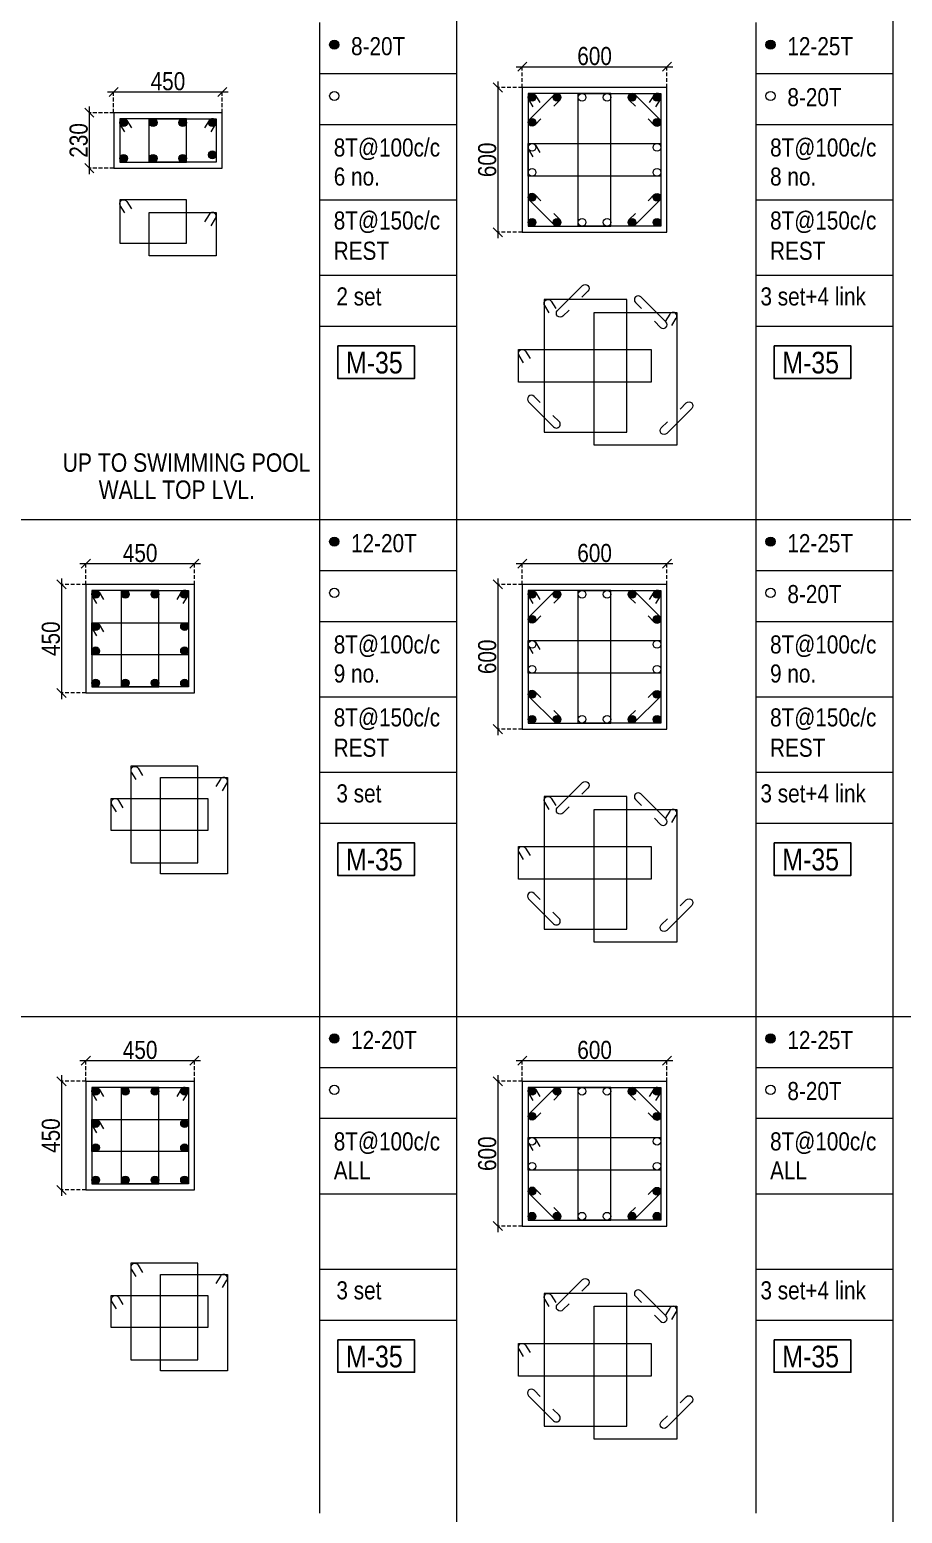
# Model space of a CAD drawing. Header units: millimetres. Extents: x 1112055 to 3390982, y -148532 to 766891.
# Drawn here: x 2222956 to 2237423, y 516358 to 540958 of the extents above; entities that cross this region are included whole.
import ezdxf
from ezdxf.enums import TextEntityAlignment as Align

# ---------------------------------------------------------------- set-up
doc = ezdxf.new("R2010")
doc.units = ezdxf.units.MM
doc.header["$PDMODE"] = 35
doc.header["$PDSIZE"] = -25
doc.linetypes.add('DASHED2', pattern=[0.375, 0.25, -0.125])
doc.linetypes.add('Hidden', pattern=[9.525, 6.35, -3.175])
for name, color, linetype, lineweight in [('B COL. SIZE DIM', 220, 'Continuous', 25), ('B COLSCH', 204, 'Continuous', 20), ('B COLUMN', 1, 'Hidden', 9), ('B STEEL', 34, 'Continuous', 15)]:
    doc.layers.add(name, color=color, linetype=linetype, lineweight=lineweight)
doc.layers.add('B TEXT', color=7, linetype='Continuous')
doc.styles.add('dim inside', font='romans.shx', dxfattribs={"width": 0.8, "height": 125})
doc.styles.add('SWINC', font='swissc.ttf')
doc.dimstyles.new('dim inside', dxfattribs={"dimtxt": 125, "dimasz": 100, "dimexe": 0, "dimexo": 0, "dimgap": 10, "dimtad": 0, "dimdec": 0, "dimzin": 0, "dimdsep": 46, "dimtxsty": 'dim inside', "dimblk": 'SMALL', "dimcen": 0.09, "dimadec": 0, "dimazin": 0, "dimtfac": 1, "dimtdec": 0, "dimtofl": 0, "dimtmove": 0, "dimatfit": 3, "dimfxl": 1, "dimtolj": 1, "dimtzin": 0, "dimarcsym": 2})

# ---------------------------------------------------------------- blocks, each defined once
blk = doc.blocks.new('_Oblique')
at = {"color": 0, "linetype": 'ByBlock', "lineweight": -2}
blk.add_line((-0.5, -0.5), (0.5, 0.5), dxfattribs=at)
blk = doc.blocks.new('*D3434')
at = {"layer": 'B COL. SIZE DIM', "color": 250, "lineweight": 9, "ltscale": 250, "transparency": 16777216}
blk.add_line((2223787, 523865), (2225787, 523865), dxfattribs=at)
at = {"layer": 'B COL. SIZE DIM', "color": 250, "linetype": 'DASHED2', "lineweight": 9, "ltscale": 250, "transparency": 16777216}
for p, q in [((2223887, 523521), (2223887, 523865)), ((2225687, 523521), (2225687, 523865))]:
    blk.add_line(p, q, dxfattribs=at)
at = {"layer": 'Defpoints', "color": 0, "transparency": 16777216}
for p in [(2225687, 523865), (2223887, 523521), (2225687, 523521)]:
    blk.add_point(p, dxfattribs=at)
at = {"layer": 'B COL. SIZE DIM', "color": 250, "lineweight": 9, "transparency": 16777216, "xscale": 150, "yscale": 150, "zscale": 150, "rotation": 180}
blk.add_blockref('_Oblique', (2223887, 523865), dxfattribs=at)
at = {"layer": 'B COL. SIZE DIM', "color": 250, "lineweight": 9, "transparency": 16777216, "xscale": 150, "yscale": 150, "zscale": 150}
blk.add_blockref('_Oblique', (2225687, 523865), dxfattribs=at)
at = {"layer": 'B COL. SIZE DIM', "color": 6, "transparency": 16777216, "insert": (2224787, 524040), "char_height": 300, "attachment_point": 5, "style": 'SWINC'}
blk.add_mtext('\\A1;450', dxfattribs=at)
blk = doc.blocks.new('*D3435')
at = {"layer": 'B COL. SIZE DIM', "color": 250, "lineweight": 9, "ltscale": 250, "transparency": 16777216}
blk.add_line((2223483, 523621), (2223483, 521621), dxfattribs=at)
at = {"layer": 'B COL. SIZE DIM', "color": 250, "linetype": 'DASHED2', "lineweight": 9, "ltscale": 250, "transparency": 16777216}
for p, q in [((2223887, 523521), (2223483, 523521)), ((2223887, 521721), (2223483, 521721))]:
    blk.add_line(p, q, dxfattribs=at)
at = {"layer": 'Defpoints', "color": 0, "transparency": 16777216}
for p in [(2223887, 523521), (2223483, 521721), (2223887, 521721)]:
    blk.add_point(p, dxfattribs=at)
at = {"layer": 'B COL. SIZE DIM', "color": 250, "lineweight": 9, "transparency": 16777216, "xscale": 150, "yscale": 150, "zscale": 150}
for p, rotation in [((2223483, 523521), 90), ((2223483, 521721), 270)]:
    blk.add_blockref('_Oblique', p, dxfattribs=dict(at, rotation=rotation))
at = {"layer": 'B COL. SIZE DIM', "color": 6, "transparency": 16777216, "insert": (2223308, 522621), "char_height": 300, "attachment_point": 5, "rotation": 90, "style": 'SWINC'}
blk.add_mtext('\\A1;450', dxfattribs=at)
blk = doc.blocks.new('*D3436')
at = {"layer": 'B COL. SIZE DIM', "color": 250, "lineweight": 9, "ltscale": 250, "transparency": 16777216}
blk.add_line((2223787, 532105), (2225787, 532105), dxfattribs=at)
at = {"layer": 'B COL. SIZE DIM', "color": 250, "linetype": 'DASHED2', "lineweight": 9, "ltscale": 250, "transparency": 16777216}
for p, q in [((2223887, 531760), (2223887, 532105)), ((2225687, 531760), (2225687, 532105))]:
    blk.add_line(p, q, dxfattribs=at)
at = {"layer": 'Defpoints', "color": 0, "transparency": 16777216}
for p in [(2225687, 532105), (2223887, 531760), (2225687, 531760)]:
    blk.add_point(p, dxfattribs=at)
at = {"layer": 'B COL. SIZE DIM', "color": 250, "lineweight": 9, "transparency": 16777216, "xscale": 150, "yscale": 150, "zscale": 150, "rotation": 180}
blk.add_blockref('_Oblique', (2223887, 532105), dxfattribs=at)
at = {"layer": 'B COL. SIZE DIM', "color": 250, "lineweight": 9, "transparency": 16777216, "xscale": 150, "yscale": 150, "zscale": 150}
blk.add_blockref('_Oblique', (2225687, 532105), dxfattribs=at)
at = {"layer": 'B COL. SIZE DIM', "color": 6, "transparency": 16777216, "insert": (2224787, 532280), "char_height": 300, "attachment_point": 5, "style": 'SWINC'}
blk.add_mtext('\\A1;450', dxfattribs=at)
blk = doc.blocks.new('*D3437')
at = {"layer": 'B COL. SIZE DIM', "color": 250, "lineweight": 9, "ltscale": 250, "transparency": 16777216}
blk.add_line((2223483, 531860), (2223483, 529860), dxfattribs=at)
at = {"layer": 'B COL. SIZE DIM', "color": 250, "linetype": 'DASHED2', "lineweight": 9, "ltscale": 250, "transparency": 16777216}
for p, q in [((2223887, 531760), (2223483, 531760)), ((2223887, 529960), (2223483, 529960))]:
    blk.add_line(p, q, dxfattribs=at)
at = {"layer": 'Defpoints', "color": 0, "transparency": 16777216}
for p in [(2223887, 531760), (2223483, 529960), (2223887, 529960)]:
    blk.add_point(p, dxfattribs=at)
at = {"layer": 'B COL. SIZE DIM', "color": 250, "lineweight": 9, "transparency": 16777216, "xscale": 150, "yscale": 150, "zscale": 150}
for p, rotation in [((2223483, 531760), 90), ((2223483, 529960), 270)]:
    blk.add_blockref('_Oblique', p, dxfattribs=dict(at, rotation=rotation))
at = {"layer": 'B COL. SIZE DIM', "color": 6, "transparency": 16777216, "insert": (2223308, 530860), "char_height": 300, "attachment_point": 5, "rotation": 90, "style": 'SWINC'}
blk.add_mtext('\\A1;450', dxfattribs=at)
blk = doc.blocks.new('*D3438')
at = {"layer": 'B COL. SIZE DIM', "color": 250, "lineweight": 9, "ltscale": 250, "transparency": 16777216}
blk.add_line((2231021, 523865), (2233621, 523865), dxfattribs=at)
at = {"layer": 'B COL. SIZE DIM', "color": 250, "linetype": 'DASHED2', "lineweight": 9, "ltscale": 250, "transparency": 16777216}
for p, q in [((2231121, 523521), (2231121, 523865)), ((2233521, 523521), (2233521, 523865))]:
    blk.add_line(p, q, dxfattribs=at)
at = {"layer": 'Defpoints', "color": 0, "transparency": 16777216}
for p in [(2233521, 523865), (2231121, 523521), (2233521, 523521)]:
    blk.add_point(p, dxfattribs=at)
at = {"layer": 'B COL. SIZE DIM', "color": 250, "lineweight": 9, "transparency": 16777216, "xscale": 150, "yscale": 150, "zscale": 150, "rotation": 180}
blk.add_blockref('_Oblique', (2231121, 523865), dxfattribs=at)
at = {"layer": 'B COL. SIZE DIM', "color": 250, "lineweight": 9, "transparency": 16777216, "xscale": 150, "yscale": 150, "zscale": 150}
blk.add_blockref('_Oblique', (2233521, 523865), dxfattribs=at)
at = {"layer": 'B COL. SIZE DIM', "color": 6, "transparency": 16777216, "insert": (2232321, 524040), "char_height": 300, "attachment_point": 5, "style": 'SWINC'}
blk.add_mtext('\\A1;600', dxfattribs=at)
blk = doc.blocks.new('*D3439')
at = {"layer": 'B COL. SIZE DIM', "color": 250, "lineweight": 9, "ltscale": 250, "transparency": 16777216}
blk.add_line((2230717, 523621), (2230717, 521021), dxfattribs=at)
at = {"layer": 'B COL. SIZE DIM', "color": 250, "linetype": 'DASHED2', "lineweight": 9, "ltscale": 250, "transparency": 16777216}
for p, q in [((2231121, 523521), (2230717, 523521)), ((2231121, 521121), (2230717, 521121))]:
    blk.add_line(p, q, dxfattribs=at)
at = {"layer": 'Defpoints', "color": 0, "transparency": 16777216}
for p in [(2231121, 523521), (2230717, 521121), (2231121, 521121)]:
    blk.add_point(p, dxfattribs=at)
at = {"layer": 'B COL. SIZE DIM', "color": 250, "lineweight": 9, "transparency": 16777216, "xscale": 150, "yscale": 150, "zscale": 150}
for p, rotation in [((2230717, 523521), 90), ((2230717, 521121), 270)]:
    blk.add_blockref('_Oblique', p, dxfattribs=dict(at, rotation=rotation))
at = {"layer": 'B COL. SIZE DIM', "color": 6, "transparency": 16777216, "insert": (2230542, 522321), "char_height": 300, "attachment_point": 5, "rotation": 90, "style": 'SWINC'}
blk.add_mtext('\\A1;600', dxfattribs=at)
blk = doc.blocks.new('*D3440')
at = {"layer": 'B COL. SIZE DIM', "color": 250, "lineweight": 9, "ltscale": 250, "transparency": 16777216}
blk.add_line((2231021, 532105), (2233621, 532105), dxfattribs=at)
at = {"layer": 'B COL. SIZE DIM', "color": 250, "linetype": 'DASHED2', "lineweight": 9, "ltscale": 250, "transparency": 16777216}
for p, q in [((2231121, 531760), (2231121, 532105)), ((2233521, 531760), (2233521, 532105))]:
    blk.add_line(p, q, dxfattribs=at)
at = {"layer": 'Defpoints', "color": 0, "transparency": 16777216}
for p in [(2233521, 532105), (2231121, 531760), (2233521, 531760)]:
    blk.add_point(p, dxfattribs=at)
at = {"layer": 'B COL. SIZE DIM', "color": 250, "lineweight": 9, "transparency": 16777216, "xscale": 150, "yscale": 150, "zscale": 150, "rotation": 180}
blk.add_blockref('_Oblique', (2231121, 532105), dxfattribs=at)
at = {"layer": 'B COL. SIZE DIM', "color": 250, "lineweight": 9, "transparency": 16777216, "xscale": 150, "yscale": 150, "zscale": 150}
blk.add_blockref('_Oblique', (2233521, 532105), dxfattribs=at)
at = {"layer": 'B COL. SIZE DIM', "color": 6, "transparency": 16777216, "insert": (2232321, 532280), "char_height": 300, "attachment_point": 5, "style": 'SWINC'}
blk.add_mtext('\\A1;600', dxfattribs=at)
blk = doc.blocks.new('*D3441')
at = {"layer": 'B COL. SIZE DIM', "color": 250, "lineweight": 9, "ltscale": 250, "transparency": 16777216}
blk.add_line((2230717, 531860), (2230717, 529260), dxfattribs=at)
at = {"layer": 'B COL. SIZE DIM', "color": 250, "linetype": 'DASHED2', "lineweight": 9, "ltscale": 250, "transparency": 16777216}
for p, q in [((2231121, 531760), (2230717, 531760)), ((2231121, 529360), (2230717, 529360))]:
    blk.add_line(p, q, dxfattribs=at)
at = {"layer": 'Defpoints', "color": 0, "transparency": 16777216}
for p in [(2231121, 531760), (2230717, 529360), (2231121, 529360)]:
    blk.add_point(p, dxfattribs=at)
at = {"layer": 'B COL. SIZE DIM', "color": 250, "lineweight": 9, "transparency": 16777216, "xscale": 150, "yscale": 150, "zscale": 150}
for p, rotation in [((2230717, 531760), 90), ((2230717, 529360), 270)]:
    blk.add_blockref('_Oblique', p, dxfattribs=dict(at, rotation=rotation))
at = {"layer": 'B COL. SIZE DIM', "color": 6, "transparency": 16777216, "insert": (2230542, 530560), "char_height": 300, "attachment_point": 5, "rotation": 90, "style": 'SWINC'}
blk.add_mtext('\\A1;600', dxfattribs=at)
blk = doc.blocks.new('*D3442')
at = {"layer": 'B COL. SIZE DIM', "color": 250, "lineweight": 9, "ltscale": 250, "transparency": 16777216}
blk.add_line((2231021, 540345), (2233621, 540345), dxfattribs=at)
at = {"layer": 'B COL. SIZE DIM', "color": 250, "linetype": 'DASHED2', "lineweight": 9, "ltscale": 250, "transparency": 16777216}
for p, q in [((2231121, 540000), (2231121, 540345)), ((2233521, 540000), (2233521, 540345))]:
    blk.add_line(p, q, dxfattribs=at)
at = {"layer": 'Defpoints', "color": 0, "transparency": 16777216}
for p in [(2233521, 540345), (2231121, 540000), (2233521, 540000)]:
    blk.add_point(p, dxfattribs=at)
at = {"layer": 'B COL. SIZE DIM', "color": 250, "lineweight": 9, "transparency": 16777216, "xscale": 150, "yscale": 150, "zscale": 150, "rotation": 180}
blk.add_blockref('_Oblique', (2231121, 540345), dxfattribs=at)
at = {"layer": 'B COL. SIZE DIM', "color": 250, "lineweight": 9, "transparency": 16777216, "xscale": 150, "yscale": 150, "zscale": 150}
blk.add_blockref('_Oblique', (2233521, 540345), dxfattribs=at)
at = {"layer": 'B COL. SIZE DIM', "color": 6, "transparency": 16777216, "insert": (2232321, 540520), "char_height": 300, "attachment_point": 5, "style": 'SWINC'}
blk.add_mtext('\\A1;600', dxfattribs=at)
blk = doc.blocks.new('*D3443')
at = {"layer": 'B COL. SIZE DIM', "color": 250, "lineweight": 9, "ltscale": 250, "transparency": 16777216}
blk.add_line((2230717, 540100), (2230717, 537500), dxfattribs=at)
at = {"layer": 'B COL. SIZE DIM', "color": 250, "linetype": 'DASHED2', "lineweight": 9, "ltscale": 250, "transparency": 16777216}
for p, q in [((2231121, 540000), (2230717, 540000)), ((2231121, 537600), (2230717, 537600))]:
    blk.add_line(p, q, dxfattribs=at)
at = {"layer": 'Defpoints', "color": 0, "transparency": 16777216}
for p in [(2231121, 540000), (2230717, 537600), (2231121, 537600)]:
    blk.add_point(p, dxfattribs=at)
at = {"layer": 'B COL. SIZE DIM', "color": 250, "lineweight": 9, "transparency": 16777216, "xscale": 150, "yscale": 150, "zscale": 150}
for p, rotation in [((2230717, 540000), 90), ((2230717, 537600), 270)]:
    blk.add_blockref('_Oblique', p, dxfattribs=dict(at, rotation=rotation))
at = {"layer": 'B COL. SIZE DIM', "color": 6, "transparency": 16777216, "insert": (2230542, 538800), "char_height": 300, "attachment_point": 5, "rotation": 90, "style": 'SWINC'}
blk.add_mtext('\\A1;600', dxfattribs=at)
blk = doc.blocks.new('*D3504')
at = {"layer": 'B COL. SIZE DIM', "color": 250, "lineweight": 9, "ltscale": 250, "transparency": 16777216}
blk.add_line((2224248, 539927), (2226248, 539927), dxfattribs=at)
at = {"layer": 'B COL. SIZE DIM', "color": 250, "linetype": 'DASHED2', "lineweight": 9, "ltscale": 250, "transparency": 16777216}
for p, q in [((2224348, 539582), (2224348, 539927)), ((2226148, 539582), (2226148, 539927))]:
    blk.add_line(p, q, dxfattribs=at)
at = {"layer": 'Defpoints', "color": 0, "transparency": 16777216}
for p in [(2226148, 539927), (2224348, 539582), (2226148, 539582)]:
    blk.add_point(p, dxfattribs=at)
at = {"layer": 'B COL. SIZE DIM', "color": 250, "lineweight": 9, "transparency": 16777216, "xscale": 150, "yscale": 150, "zscale": 150, "rotation": 180}
blk.add_blockref('_Oblique', (2224348, 539927), dxfattribs=at)
at = {"layer": 'B COL. SIZE DIM', "color": 250, "lineweight": 9, "transparency": 16777216, "xscale": 150, "yscale": 150, "zscale": 150}
blk.add_blockref('_Oblique', (2226148, 539927), dxfattribs=at)
at = {"layer": 'B COL. SIZE DIM', "color": 6, "transparency": 16777216, "insert": (2225248, 540102), "char_height": 300, "attachment_point": 5, "style": 'SWINC'}
blk.add_mtext('\\A1;450', dxfattribs=at)
blk = doc.blocks.new('*D3505')
at = {"layer": 'B COL. SIZE DIM', "color": 250, "lineweight": 9, "ltscale": 250, "transparency": 16777216}
blk.add_line((2223944, 539682), (2223944, 538562), dxfattribs=at)
at = {"layer": 'B COL. SIZE DIM', "color": 250, "linetype": 'DASHED2', "lineweight": 9, "ltscale": 250, "transparency": 16777216}
for p, q in [((2224348, 539582), (2223944, 539582)), ((2224348, 538662), (2223944, 538662))]:
    blk.add_line(p, q, dxfattribs=at)
at = {"layer": 'Defpoints', "color": 0, "transparency": 16777216}
for p in [(2224348, 539582), (2223944, 538662), (2224348, 538662)]:
    blk.add_point(p, dxfattribs=at)
at = {"layer": 'B COL. SIZE DIM', "color": 250, "lineweight": 9, "transparency": 16777216, "xscale": 150, "yscale": 150, "zscale": 150}
for p, rotation in [((2223944, 539582), 90), ((2223944, 538662), 270)]:
    blk.add_blockref('_Oblique', p, dxfattribs=dict(at, rotation=rotation))
at = {"layer": 'B COL. SIZE DIM', "color": 6, "transparency": 16777216, "insert": (2223769, 539122), "char_height": 300, "attachment_point": 5, "rotation": 90, "style": 'SWINC'}
blk.add_mtext('\\A1;230', dxfattribs=at)

msp = doc.modelspace()

# ---------------------------------------------------------------- hatches: boundary and pattern name
at = {"layer": 'B STEEL', "lineweight": 9, "ltscale": 0.5}
h = msp.add_hatch(color=34, dxfattribs=at)
edge = h.paths.add_edge_path()
edge.add_arc((2228005.5, 540709.4), 76.8, 0, 360)
h = msp.add_hatch(color=34, dxfattribs=at)
edge = h.paths.add_edge_path()
edge.add_arc((2235239, 540709.4), 76.8, 0, 360)
h = msp.add_hatch(color=34, dxfattribs=at)
edge = h.paths.add_edge_path()
edge.add_arc((2231284.7, 539836.2), 64, 0, 360)
h = msp.add_hatch(color=34, dxfattribs=at)
edge = h.paths.add_edge_path()
edge.add_arc((2231699.1, 539836.2), 64, 180, 540, ccw=False)
h = msp.add_hatch(color=34, dxfattribs=at)
edge = h.paths.add_edge_path()
edge.add_arc((2232942.3, 539836.2), 64, 180, 540, ccw=False)
h = msp.add_hatch(color=34, dxfattribs=at)
edge = h.paths.add_edge_path()
edge.add_arc((2233356.7, 539836.2), 64, 180, 540, ccw=False)
h = msp.add_hatch(color=34, dxfattribs=at)
edge = h.paths.add_edge_path()
edge.add_arc((2231284.7, 539421.8), 64, 0, 360)
h = msp.add_hatch(color=34, dxfattribs=at)
edge = h.paths.add_edge_path()
edge.add_arc((2233356.7, 539421.8), 64, 180, 540, ccw=False)
h = msp.add_hatch(color=34, dxfattribs=at)
edge = h.paths.add_edge_path()
edge.add_arc((2224512.2, 539417.5), 64, 0, 360)
at = {"layer": 'B STEEL'}
h = msp.add_hatch(color=34, dxfattribs=at)
edge = h.paths.add_edge_path()
edge.add_arc((2225002.8, 539417.5), 64, 0, 360)
h = msp.add_hatch(color=34, dxfattribs=at)
edge = h.paths.add_edge_path()
edge.add_arc((2225493.5, 539417.5), 64, 0, 360)
at = {"layer": 'B STEEL', "lineweight": 9, "ltscale": 0.5}
h = msp.add_hatch(color=34, dxfattribs=at)
edge = h.paths.add_edge_path()
edge.add_arc((2225984.1, 539417.5), 64, 180, 540, ccw=False)
at = {"layer": 'B STEEL'}
h = msp.add_hatch(color=34, dxfattribs=at)
edge = h.paths.add_edge_path()
edge.add_arc((2224512.2, 538825.6), 64, 0, 360)
h = msp.add_hatch(color=34, dxfattribs=at)
edge = h.paths.add_edge_path()
edge.add_arc((2225002.8, 538825.6), 64, 0, 360, ccw=False)
h = msp.add_hatch(color=34, dxfattribs=at)
edge = h.paths.add_edge_path()
edge.add_arc((2225493.5, 538825.6), 64, 0, 360, ccw=False)
h = msp.add_hatch(color=34, dxfattribs=at)
edge = h.paths.add_edge_path()
edge.add_arc((2225984.1, 538883.2), 64, 0, 360)
at = {"layer": 'B STEEL', "lineweight": 9, "ltscale": 0.5}
h = msp.add_hatch(color=34, dxfattribs=at)
edge = h.paths.add_edge_path()
edge.add_arc((2231284.7, 538178.6), 64, 0, 360)
h = msp.add_hatch(color=34, dxfattribs=at)
edge = h.paths.add_edge_path()
edge.add_arc((2233356.7, 538178.6), 64, 180, 540, ccw=False)
h = msp.add_hatch(color=34, dxfattribs=at)
edge = h.paths.add_edge_path()
edge.add_arc((2231284.7, 537764.2), 64, 0, 360, ccw=False)
h = msp.add_hatch(color=34, dxfattribs=at)
edge = h.paths.add_edge_path()
edge.add_arc((2231699.1, 537764.2), 64, -180, 180)
h = msp.add_hatch(color=34, dxfattribs=at)
edge = h.paths.add_edge_path()
edge.add_arc((2232942.3, 537764.2), 64, -180, 180)
h = msp.add_hatch(color=34, dxfattribs=at)
edge = h.paths.add_edge_path()
edge.add_arc((2233356.7, 537764.2), 64, -180, 180)
h = msp.add_hatch(color=34, dxfattribs=at)
edge = h.paths.add_edge_path()
edge.add_arc((2228005.5, 532469.5), 76.8, 0, 360)
h = msp.add_hatch(color=34, dxfattribs=at)
edge = h.paths.add_edge_path()
edge.add_arc((2235239, 532469.5), 76.8, 0, 360)
h = msp.add_hatch(color=34, dxfattribs=at)
edge = h.paths.add_edge_path()
edge.add_arc((2224051.1, 531596.3), 64, 0, 360)
at = {"layer": 'B STEEL'}
h = msp.add_hatch(color=34, dxfattribs=at)
edge = h.paths.add_edge_path()
edge.add_arc((2224541.8, 531596.3), 64, 0, 360)
h = msp.add_hatch(color=34, dxfattribs=at)
edge = h.paths.add_edge_path()
edge.add_arc((2225032.5, 531596.3), 64, 0, 360)
at = {"layer": 'B STEEL', "lineweight": 9, "ltscale": 0.5}
h = msp.add_hatch(color=34, dxfattribs=at)
edge = h.paths.add_edge_path()
edge.add_arc((2225523.1, 531596.3), 64, 180, 540, ccw=False)
h = msp.add_hatch(color=34, dxfattribs=at)
edge = h.paths.add_edge_path()
edge.add_arc((2231284.7, 531596.3), 64, 0, 360)
h = msp.add_hatch(color=34, dxfattribs=at)
edge = h.paths.add_edge_path()
edge.add_arc((2231699.1, 531596.3), 64, 180, 540, ccw=False)
h = msp.add_hatch(color=34, dxfattribs=at)
edge = h.paths.add_edge_path()
edge.add_arc((2232942.3, 531596.3), 64, 180, 540, ccw=False)
h = msp.add_hatch(color=34, dxfattribs=at)
edge = h.paths.add_edge_path()
edge.add_arc((2233356.7, 531596.3), 64, 180, 540, ccw=False)
at = {"layer": 'B STEEL'}
h = msp.add_hatch(color=34, dxfattribs=at)
edge = h.paths.add_edge_path()
edge.add_arc((2224051.1, 531062), 64, 0, 360)
h = msp.add_hatch(color=34, dxfattribs=at)
edge = h.paths.add_edge_path()
edge.add_arc((2225523.1, 531062), 64, 0, 360)
at = {"layer": 'B STEEL', "lineweight": 9, "ltscale": 0.5}
h = msp.add_hatch(color=34, dxfattribs=at)
edge = h.paths.add_edge_path()
edge.add_arc((2231284.7, 531182), 64, 0, 360)
h = msp.add_hatch(color=34, dxfattribs=at)
edge = h.paths.add_edge_path()
edge.add_arc((2233356.7, 531182), 64, 180, 540, ccw=False)
at = {"layer": 'B STEEL'}
h = msp.add_hatch(color=34, dxfattribs=at)
edge = h.paths.add_edge_path()
edge.add_arc((2224051.1, 530658.8), 64, 0, 360)
h = msp.add_hatch(color=34, dxfattribs=at)
edge = h.paths.add_edge_path()
edge.add_arc((2225523.1, 530658.8), 64, 0, 360)
at = {"layer": 'B STEEL', "lineweight": 9, "ltscale": 0.5}
h = msp.add_hatch(color=34, dxfattribs=at)
edge = h.paths.add_edge_path()
edge.add_arc((2224051.1, 530124.4), 64, 0, 360, ccw=False)
at = {"layer": 'B STEEL'}
h = msp.add_hatch(color=34, dxfattribs=at)
edge = h.paths.add_edge_path()
edge.add_arc((2224541.8, 530124.4), 64, 0, 360)
h = msp.add_hatch(color=34, dxfattribs=at)
edge = h.paths.add_edge_path()
edge.add_arc((2225032.5, 530124.4), 64, 0, 360)
at = {"layer": 'B STEEL', "lineweight": 9, "ltscale": 0.5}
h = msp.add_hatch(color=34, dxfattribs=at)
edge = h.paths.add_edge_path()
edge.add_arc((2225523.1, 530124.4), 64, -180, 180)
h = msp.add_hatch(color=34, dxfattribs=at)
edge = h.paths.add_edge_path()
edge.add_arc((2231284.7, 529938.8), 64, 0, 360)
h = msp.add_hatch(color=34, dxfattribs=at)
edge = h.paths.add_edge_path()
edge.add_arc((2233356.7, 529938.8), 64, 180, 540, ccw=False)
h = msp.add_hatch(color=34, dxfattribs=at)
edge = h.paths.add_edge_path()
edge.add_arc((2231284.7, 529524.4), 64, 0, 360, ccw=False)
h = msp.add_hatch(color=34, dxfattribs=at)
edge = h.paths.add_edge_path()
edge.add_arc((2231699.1, 529524.4), 64, -180, 180)
h = msp.add_hatch(color=34, dxfattribs=at)
edge = h.paths.add_edge_path()
edge.add_arc((2232942.3, 529524.4), 64, -180, 180)
h = msp.add_hatch(color=34, dxfattribs=at)
edge = h.paths.add_edge_path()
edge.add_arc((2233356.7, 529524.4), 64, -180, 180)
h = msp.add_hatch(color=34, dxfattribs=at)
edge = h.paths.add_edge_path()
edge.add_arc((2228005.5, 524229.7), 76.8, 0, 360)
h = msp.add_hatch(color=34, dxfattribs=at)
edge = h.paths.add_edge_path()
edge.add_arc((2235239, 524229.7), 76.8, 0, 360)
at = {"layer": 'B STEEL'}
h = msp.add_hatch(color=34, dxfattribs=at)
edge = h.paths.add_edge_path()
edge.add_arc((2224051.1, 523356.5), 64, 0, 360)
h = msp.add_hatch(color=34, dxfattribs=at)
edge = h.paths.add_edge_path()
edge.add_arc((2224541.8, 523356.5), 64, 0, 360)
h = msp.add_hatch(color=34, dxfattribs=at)
edge = h.paths.add_edge_path()
edge.add_arc((2225032.5, 523356.5), 64, 0, 360)
at = {"layer": 'B STEEL', "lineweight": 9, "ltscale": 0.5}
h = msp.add_hatch(color=34, dxfattribs=at)
edge = h.paths.add_edge_path()
edge.add_arc((2225523.1, 523356.5), 64, 180, 540, ccw=False)
h = msp.add_hatch(color=34, dxfattribs=at)
edge = h.paths.add_edge_path()
edge.add_arc((2231284.7, 523356.5), 64, 0, 360)
h = msp.add_hatch(color=34, dxfattribs=at)
edge = h.paths.add_edge_path()
edge.add_arc((2231699.1, 523356.5), 64, 180, 540, ccw=False)
h = msp.add_hatch(color=34, dxfattribs=at)
edge = h.paths.add_edge_path()
edge.add_arc((2232942.3, 523356.5), 64, 180, 540, ccw=False)
h = msp.add_hatch(color=34, dxfattribs=at)
edge = h.paths.add_edge_path()
edge.add_arc((2233356.7, 523356.5), 64, 180, 540, ccw=False)
h = msp.add_hatch(color=34, dxfattribs=at)
edge = h.paths.add_edge_path()
edge.add_arc((2231284.7, 522942.1), 64, 0, 360)
h = msp.add_hatch(color=34, dxfattribs=at)
edge = h.paths.add_edge_path()
edge.add_arc((2233356.7, 522942.1), 64, 180, 540, ccw=False)
at = {"layer": 'B STEEL'}
h = msp.add_hatch(color=34, dxfattribs=at)
edge = h.paths.add_edge_path()
edge.add_arc((2224051.1, 522822.1), 64, 0, 360)
h = msp.add_hatch(color=34, dxfattribs=at)
edge = h.paths.add_edge_path()
edge.add_arc((2225523.1, 522822.1), 64, 0, 360)
h = msp.add_hatch(color=34, dxfattribs=at)
edge = h.paths.add_edge_path()
edge.add_arc((2224051.1, 522418.9), 64, 0, 360)
h = msp.add_hatch(color=34, dxfattribs=at)
edge = h.paths.add_edge_path()
edge.add_arc((2225523.1, 522418.9), 64, 0, 360)
at = {"layer": 'B STEEL', "lineweight": 9, "ltscale": 0.5}
h = msp.add_hatch(color=34, dxfattribs=at)
edge = h.paths.add_edge_path()
edge.add_arc((2224051.1, 521884.5), 64, 0, 360, ccw=False)
at = {"layer": 'B STEEL'}
h = msp.add_hatch(color=34, dxfattribs=at)
edge = h.paths.add_edge_path()
edge.add_arc((2224541.8, 521884.5), 64, 0, 360)
h = msp.add_hatch(color=34, dxfattribs=at)
edge = h.paths.add_edge_path()
edge.add_arc((2225032.5, 521884.5), 64, 0, 360)
at = {"layer": 'B STEEL', "lineweight": 9, "ltscale": 0.5}
h = msp.add_hatch(color=34, dxfattribs=at)
edge = h.paths.add_edge_path()
edge.add_arc((2225523.1, 521884.5), 64, -180, 180)
h = msp.add_hatch(color=34, dxfattribs=at)
edge = h.paths.add_edge_path()
edge.add_arc((2231284.7, 521698.9), 64, 0, 360)
h = msp.add_hatch(color=34, dxfattribs=at)
edge = h.paths.add_edge_path()
edge.add_arc((2233356.7, 521698.9), 64, 180, 540, ccw=False)
h = msp.add_hatch(color=34, dxfattribs=at)
edge = h.paths.add_edge_path()
edge.add_arc((2231284.7, 521284.5), 64, 0, 360, ccw=False)
h = msp.add_hatch(color=34, dxfattribs=at)
edge = h.paths.add_edge_path()
edge.add_arc((2231699.1, 521284.5), 64, -180, 180)
h = msp.add_hatch(color=34, dxfattribs=at)
edge = h.paths.add_edge_path()
edge.add_arc((2232942.3, 521284.5), 64, -180, 180)
h = msp.add_hatch(color=34, dxfattribs=at)
edge = h.paths.add_edge_path()
edge.add_arc((2233356.7, 521284.5), 64, -180, 180)

# ---------------------------------------------------------------- linework, layer by layer
at = {"layer": 'B COLSCH', "color": 250, "lineweight": 0}
for p, q in [((2230033.6, 565797.2), (2230033.6, 507483)), ((2237267.1, 565797.2), (2237267.1, 507483)), ((2227759.2, 541077.7), (2227759.2, 516358.1)), ((2234992.8, 541077.7), (2234992.8, 516358.1)), ((2227759.2, 540232.7), (2230033.6, 540232.7)), ((2234992.8, 540232.7), (2237267.1, 540232.7)), ((2227759.2, 539387.7), (2230033.6, 539387.7)), ((2234992.8, 539387.7), (2237267.1, 539387.7)), ((2227759.2, 538137.9), (2230033.6, 538137.9)), ((2234992.8, 538137.9), (2237267.1, 538137.9)), ((2227759.2, 536888.1), (2230033.6, 536888.1)), ((2234992.8, 536888.1), (2237267.1, 536888.1)), ((2227759.2, 536043.2), (2230033.6, 536043.2)), ((2234992.8, 536043.2), (2237267.1, 536043.2)), ((2210905.9, 532837.8), (2340021.1, 532837.8)), ((2227759.2, 531992.8), (2230033.6, 531992.8)), ((2234992.8, 531992.8), (2237267.1, 531992.8)), ((2227759.2, 531147.8), (2230033.6, 531147.8)), ((2234992.8, 531147.8), (2237267.1, 531147.8)), ((2227759.2, 529898.1), (2230033.6, 529898.1)), ((2234992.8, 529898.1), (2237267.1, 529898.1)), ((2227759.2, 528648.3), (2230033.6, 528648.3)), ((2234992.8, 528648.3), (2237267.1, 528648.3)), ((2227759.2, 527803.3), (2230033.6, 527803.3)), ((2234992.8, 527803.3), (2237267.1, 527803.3)), ((2210905.9, 524598), (2340021.1, 524598)), ((2227759.2, 523753), (2230033.6, 523753)), ((2234992.8, 523753), (2237267.1, 523753)), ((2227759.2, 522908), (2230033.6, 522908)), ((2234992.8, 522908), (2237267.1, 522908)), ((2227759.2, 521658.2), (2230033.6, 521658.2)), ((2234992.8, 521658.2), (2237267.1, 521658.2)), ((2227759.2, 520408.5), (2230033.6, 520408.5)), ((2234992.8, 520408.5), (2237267.1, 520408.5)), ((2227759.2, 519563.5), (2230033.6, 519563.5)), ((2234992.8, 519563.5), (2237267.1, 519563.5))]:
    msp.add_line(p, q, dxfattribs=at)
at = {"layer": 'B COLUMN', "color": 1, "linetype": 'ByBlock', "lineweight": 20}
for points in [[(2231120.7, 537600.2), (2233520.7, 537600.2), (2233520.7, 540000.2), (2231120.7, 540000.2)], [(2224348.2, 539581.6), (2224348.2, 538661.6), (2226148.2, 538661.6), (2226148.2, 539581.6)], [(2223887.1, 529960.4), (2225687.1, 529960.4), (2225687.1, 531760.4), (2223887.1, 531760.4)], [(2231120.7, 529360.4), (2233520.7, 529360.4), (2233520.7, 531760.4), (2231120.7, 531760.4)], [(2223887.1, 521720.5), (2225687.1, 521720.5), (2225687.1, 523520.5), (2223887.1, 523520.5)], [(2231120.7, 521120.5), (2233520.7, 521120.5), (2233520.7, 523520.5), (2231120.7, 523520.5)]]:
    msp.add_lwpolyline(points, close=True, dxfattribs=at)
at = {"layer": 'B STEEL', "color": 34, "lineweight": 9, "ltscale": 0.5}
for points in [[(2231220.7, 537700.2), (2232591.9, 537700.2), (2232591.9, 539900.2), (2231220.7, 539900.2)], [(2233420.7, 537700.2), (2232049.5, 537700.2), (2232049.5, 539900.2), (2233420.7, 539900.2)], [(2224448.2, 538761.6), (2225557.5, 538761.6), (2225557.5, 539481.6), (2224448.2, 539481.6)], [(2226048.2, 538761.6), (2224938.8, 538761.6), (2224938.8, 539481.6), (2226048.2, 539481.6)], [(2231220.7, 539071.4), (2233420.7, 539071.4), (2233420.7, 538529), (2231220.7, 538529)], [(2224448.2, 537418.6), (2225557.5, 537418.6), (2225557.5, 538138.6), (2224448.2, 538138.6)], [(2226048.2, 537207), (2224938.8, 537207), (2224938.8, 537927), (2226048.2, 537927)], [(2231484.7, 534284.6), (2232855.9, 534284.6), (2232855.9, 536484.6), (2231484.7, 536484.6)], [(2233684.7, 534070), (2232313.5, 534070), (2232313.5, 536270), (2233684.7, 536270)], [(2231058.7, 535655.8), (2233258.7, 535655.8), (2233258.7, 535113.4), (2231058.7, 535113.4)], [(2223987.1, 530060.4), (2225096.5, 530060.4), (2225096.5, 531660.4), (2223987.1, 531660.4)], [(2225587.1, 530060.4), (2224477.8, 530060.4), (2224477.8, 531660.4), (2225587.1, 531660.4)], [(2231220.7, 529460.4), (2232591.9, 529460.4), (2232591.9, 531660.4), (2231220.7, 531660.4)], [(2233420.7, 529460.4), (2232049.5, 529460.4), (2232049.5, 531660.4), (2233420.7, 531660.4)], [(2223987.1, 531126), (2225587.1, 531126), (2225587.1, 530594.8), (2223987.1, 530594.8)], [(2231220.7, 530831.6), (2233420.7, 530831.6), (2233420.7, 530289.1), (2231220.7, 530289.1)], [(2224635.2, 527144.7), (2225744.5, 527144.7), (2225744.5, 528744.7), (2224635.2, 528744.7)], [(2226235.2, 526959), (2225125.8, 526959), (2225125.8, 528559), (2226235.2, 528559)], [(2224309.3, 528210.3), (2225909.3, 528210.3), (2225909.3, 527679.1), (2224309.3, 527679.1)], [(2231484.7, 526044.8), (2232855.9, 526044.8), (2232855.9, 528244.8), (2231484.7, 528244.8)], [(2233684.7, 525830.2), (2232313.5, 525830.2), (2232313.5, 528030.2), (2233684.7, 528030.2)], [(2231058.7, 527416), (2233258.7, 527416), (2233258.7, 526873.6), (2231058.7, 526873.6)], [(2223987.1, 521820.5), (2225096.5, 521820.5), (2225096.5, 523420.5), (2223987.1, 523420.5)], [(2225587.1, 521820.5), (2224477.8, 521820.5), (2224477.8, 523420.5), (2225587.1, 523420.5)], [(2231220.7, 521220.5), (2232591.9, 521220.5), (2232591.9, 523420.5), (2231220.7, 523420.5)], [(2233420.7, 521220.5), (2232049.5, 521220.5), (2232049.5, 523420.5), (2233420.7, 523420.5)], [(2223987.1, 522886.1), (2225587.1, 522886.1), (2225587.1, 522354.9), (2223987.1, 522354.9)], [(2231220.7, 522591.7), (2233420.7, 522591.7), (2233420.7, 522049.3), (2231220.7, 522049.3)], [(2224635.2, 518904.8), (2225744.5, 518904.8), (2225744.5, 520504.8), (2224635.2, 520504.8)], [(2226235.2, 518719.2), (2225125.8, 518719.2), (2225125.8, 520319.2), (2226235.2, 520319.2)], [(2224309.3, 519970.4), (2225909.3, 519970.4), (2225909.3, 519439.2), (2224309.3, 519439.2)], [(2231484.7, 517804.9), (2232855.9, 517804.9), (2232855.9, 520004.9), (2231484.7, 520004.9)], [(2233684.7, 517590.4), (2232313.5, 517590.4), (2232313.5, 519790.4), (2233684.7, 519790.4)], [(2231058.7, 519176.1), (2233258.7, 519176.1), (2233258.7, 518633.7), (2231058.7, 518633.7)]]:
    msp.add_lwpolyline(points, close=True, dxfattribs=at)
for points in [[(2231304.9, 539681.2), (2231230.2, 539802.6, -1), (2231339.2, 539869.7), (2231414, 539748.3)], [(2231430.8, 539477.4), (2231330, 539376.5, -1), (2231239.4, 539467.1), (2231653.8, 539881.5, -1), (2231744.4, 539790.9), (2231643.5, 539690.1)], [(2233210.5, 539477.4), (2233311.4, 539376.5, 1), (2233401.9, 539467.1), (2232987.5, 539881.5, 1), (2232897, 539790.9), (2232997.9, 539690.1)], [(2233336.4, 539681.2), (2233411.2, 539802.6, 1), (2233302.1, 539869.7), (2233227.4, 539748.3)], [(2224532.4, 539262.5), (2224457.7, 539384, -1), (2224566.7, 539451.1), (2224641.5, 539329.6)], [(2225963.9, 539262.5), (2226038.7, 539384, 1), (2225929.6, 539451.1), (2225854.8, 539329.6)], [(2231304.9, 538852.4), (2231230.2, 538973.8, -1), (2231339.2, 539041), (2231414, 538919.5)], [(2224532.4, 537919.5), (2224457.7, 538041, -1), (2224566.7, 538108.1), (2224641.5, 537986.6)], [(2231430.8, 538123), (2231330, 538223.9, 1), (2231239.4, 538133.4), (2231653.8, 537719, 1), (2231744.4, 537809.5), (2231643.5, 537910.4)], [(2233210.5, 538123), (2233311.4, 538223.9, -1), (2233401.9, 538133.4), (2232987.5, 537719, -1), (2232897, 537809.5), (2232997.9, 537910.4)], [(2225963.9, 537707.9), (2226038.7, 537829.4, 1), (2225929.6, 537896.5), (2225854.8, 537775)], [(2231897.8, 536310.1), (2231796.9, 536209.2, -1), (2231706.4, 536299.7), (2232120.8, 536714.1, -1), (2232211.3, 536623.6), (2232110.4, 536522.7)], [(2233312.4, 536122.5), (2233413.3, 536021.7, 1), (2233503.8, 536112.2), (2233089.4, 536526.6, 1), (2232998.9, 536436.1), (2233099.7, 536335.2)], [(2231568.9, 536265.6), (2231494.2, 536387, -1), (2231603.2, 536454.2), (2231678, 536332.7)], [(2233600.4, 536051), (2233675.2, 536172.5, 1), (2233566.1, 536239.6), (2233491.4, 536118.1)], [(2231143, 535436.8), (2231068.2, 535558.3, -1), (2231177.3, 535625.4), (2231252, 535503.9)], [(2231418.6, 534776.4), (2231317.8, 534877.3, 1), (2231227.2, 534786.7), (2231641.6, 534372.3, 1), (2231732.2, 534462.9), (2231631.3, 534563.7)], [(2233740.9, 534668.5), (2233841.8, 534769.4, -1), (2233932.3, 534678.8), (2233517.9, 534264.4, -1), (2233427.4, 534355), (2233528.3, 534455.8)], [(2224071.4, 531441.3), (2223996.6, 531562.8, -1), (2224105.7, 531629.9), (2224180.4, 531508.4)], [(2225502.9, 531441.3), (2225577.6, 531562.8, 1), (2225468.6, 531629.9), (2225393.8, 531508.4)], [(2231304.9, 531441.3), (2231230.2, 531562.8, -1), (2231339.2, 531629.9), (2231414, 531508.4)], [(2231430.8, 531237.5), (2231330, 531136.7, -1), (2231239.4, 531227.2), (2231653.8, 531641.6, -1), (2231744.4, 531551.1), (2231643.5, 531450.2)], [(2233210.5, 531237.5), (2233311.4, 531136.7, 1), (2233401.9, 531227.2), (2232987.5, 531641.6, 1), (2232897, 531551.1), (2232997.9, 531450.2)], [(2233336.4, 531441.3), (2233411.2, 531562.8, 1), (2233302.1, 531629.9), (2233227.4, 531508.4)], [(2224071.4, 530906.9), (2223996.6, 531028.4, -1), (2224105.7, 531095.5), (2224180.4, 530974)], [(2231304.9, 530612.5), (2231230.2, 530734, -1), (2231339.2, 530801.1), (2231414, 530679.6)], [(2231430.8, 529883.2), (2231330, 529984, 1), (2231239.4, 529893.5), (2231653.8, 529479.1, 1), (2231744.4, 529569.7), (2231643.5, 529670.5)], [(2233210.5, 529883.2), (2233311.4, 529984, -1), (2233401.9, 529893.5), (2232987.5, 529479.1, -1), (2232897, 529569.7), (2232997.9, 529670.5)], [(2224719.5, 528525.6), (2224644.7, 528647.1, -1), (2224753.7, 528714.2), (2224828.5, 528592.7)], [(2226150.9, 528340), (2226225.7, 528461.5, 1), (2226116.7, 528528.6), (2226041.9, 528407.1)], [(2231897.8, 528070.2), (2231796.9, 527969.3, -1), (2231706.4, 528059.9), (2232120.8, 528474.3, -1), (2232211.3, 528383.7), (2232110.4, 528282.9)], [(2224393.6, 527991.2), (2224318.8, 528112.7, -1), (2224427.9, 528179.8), (2224502.6, 528058.3)], [(2231568.9, 528025.7), (2231494.2, 528147.2, -1), (2231603.2, 528214.3), (2231678, 528092.8)], [(2233312.4, 527882.7), (2233413.3, 527781.8, 1), (2233503.8, 527872.4), (2233089.4, 528286.8, 1), (2232998.9, 528196.2), (2233099.7, 528095.4)], [(2233600.4, 527811.1), (2233675.2, 527932.6, 1), (2233566.1, 527999.7), (2233491.4, 527878.3)], [(2231143, 527196.9), (2231068.2, 527318.4, -1), (2231177.3, 527385.5), (2231252, 527264)], [(2231418.6, 526536.6), (2231317.8, 526637.4, 1), (2231227.2, 526546.9), (2231641.6, 526132.5, 1), (2231732.2, 526223), (2231631.3, 526323.9)], [(2233740.9, 526428.6), (2233841.8, 526529.5, -1), (2233932.3, 526439), (2233517.9, 526024.6, -1), (2233427.4, 526115.1), (2233528.3, 526216)], [(2224071.4, 523201.5), (2223996.6, 523322.9, -1), (2224105.7, 523390.1), (2224180.4, 523268.6)], [(2225502.9, 523201.5), (2225577.6, 523322.9, 1), (2225468.6, 523390.1), (2225393.8, 523268.6)], [(2231304.9, 523201.5), (2231230.2, 523322.9, -1), (2231339.2, 523390.1), (2231414, 523268.6)], [(2231430.8, 522997.7), (2231330, 522896.8, -1), (2231239.4, 522987.4), (2231653.8, 523401.8, -1), (2231744.4, 523311.2), (2231643.5, 523210.4)], [(2233210.5, 522997.7), (2233311.4, 522896.8, 1), (2233401.9, 522987.4), (2232987.5, 523401.8, 1), (2232897, 523311.2), (2232997.9, 523210.4)], [(2233336.4, 523201.5), (2233411.2, 523322.9, 1), (2233302.1, 523390.1), (2233227.4, 523268.6)], [(2224071.4, 522667.1), (2223996.6, 522788.6, -1), (2224105.7, 522855.7), (2224180.4, 522734.2)], [(2231304.9, 522372.7), (2231230.2, 522494.2, -1), (2231339.2, 522561.3), (2231414, 522439.8)], [(2231430.8, 521643.3), (2231330, 521744.2, 1), (2231239.4, 521653.7), (2231653.8, 521239.3, 1), (2231744.4, 521329.8), (2231643.5, 521430.7)], [(2233210.5, 521643.3), (2233311.4, 521744.2, -1), (2233401.9, 521653.7), (2232987.5, 521239.3, -1), (2232897, 521329.8), (2232997.9, 521430.7)], [(2224719.5, 520285.8), (2224644.7, 520407.2, -1), (2224753.7, 520474.4), (2224828.5, 520352.9)], [(2226150.9, 520100.1), (2226225.7, 520221.6, 1), (2226116.7, 520288.7), (2226041.9, 520167.3)], [(2231897.8, 519830.4), (2231796.9, 519729.5, -1), (2231706.4, 519820), (2232120.8, 520234.4, -1), (2232211.3, 520143.9), (2232110.4, 520043)], [(2233312.4, 519642.9), (2233413.3, 519542, 1), (2233503.8, 519632.5), (2233089.4, 520046.9, 1), (2232998.9, 519956.4), (2233099.7, 519855.5)], [(2224393.6, 519751.4), (2224318.8, 519872.8, -1), (2224427.9, 519940), (2224502.6, 519818.5)], [(2231568.9, 519785.9), (2231494.2, 519907.4, -1), (2231603.2, 519974.5), (2231678, 519853)], [(2233600.4, 519571.3), (2233675.2, 519692.8, 1), (2233566.1, 519759.9), (2233491.4, 519638.4)], [(2231143, 518957.1), (2231068.2, 519078.6, -1), (2231177.3, 519145.7), (2231252, 519024.2)], [(2231418.6, 518296.7), (2231317.8, 518397.6, 1), (2231227.2, 518307), (2231641.6, 517892.7, 1), (2231732.2, 517983.2), (2231631.3, 518084.1)], [(2233740.9, 518188.8), (2233841.8, 518289.7, -1), (2233932.3, 518199.1), (2233517.9, 517784.7, -1), (2233427.4, 517875.3), (2233528.3, 517976.1)]]:
    msp.add_lwpolyline(points, format="xyb", dxfattribs=at)
for centre, radius in [((2228005.5, 540709.4), 76.8), ((2235239, 540709.4), 76.8), ((2228005.5, 539859.1), 76.8), ((2231284.7, 539836.2), 64), ((2231699.1, 539836.2), 64), ((2232113.5, 539836.2), 64), ((2232527.9, 539836.2), 64), ((2232942.3, 539836.2), 64), ((2233356.7, 539836.2), 64), ((2235239, 539859.1), 76.8), ((2231284.7, 539421.8), 64), ((2233356.7, 539421.8), 64), ((2224512.2, 539417.5), 64), ((2225002.8, 539417.5), 64), ((2225493.5, 539417.5), 64), ((2225984.1, 539417.5), 64), ((2231284.7, 539007.4), 64), ((2233356.7, 539007.4), 64), ((2224512.2, 538825.6), 64), ((2225002.8, 538825.6), 64), ((2225493.5, 538825.6), 64), ((2225984.1, 538883.2), 64), ((2231284.7, 538593), 64), ((2233356.7, 538593), 64), ((2231284.7, 538178.6), 64), ((2233356.7, 538178.6), 64), ((2231284.7, 537764.2), 64), ((2231699.1, 537764.2), 64), ((2232113.5, 537764.2), 64), ((2232527.9, 537764.2), 64), ((2232942.3, 537764.2), 64), ((2233356.7, 537764.2), 64), ((2228005.5, 532469.5), 76.8), ((2235239, 532469.5), 76.8), ((2224051.1, 531596.3), 64), ((2224541.8, 531596.3), 64), ((2225032.5, 531596.3), 64), ((2225523.1, 531596.3), 64), ((2228005.5, 531619.3), 76.8), ((2231284.7, 531596.3), 64), ((2231699.1, 531596.3), 64), ((2232113.5, 531596.3), 64), ((2232527.9, 531596.3), 64), ((2232942.3, 531596.3), 64), ((2233356.7, 531596.3), 64), ((2235239, 531619.3), 76.8), ((2224051.1, 531062), 64), ((2225523.1, 531062), 64), ((2231284.7, 531182), 64), ((2233356.7, 531182), 64), ((2224051.1, 530658.8), 64), ((2225523.1, 530658.8), 64), ((2231284.7, 530767.6), 64), ((2233356.7, 530767.6), 64), ((2231284.7, 530353.2), 64), ((2233356.7, 530353.2), 64), ((2224051.1, 530124.4), 64), ((2224541.8, 530124.4), 64), ((2225032.5, 530124.4), 64), ((2225523.1, 530124.4), 64), ((2231284.7, 529938.8), 64), ((2233356.7, 529938.8), 64), ((2231284.7, 529524.4), 64), ((2231699.1, 529524.4), 64), ((2232113.5, 529524.4), 64), ((2232527.9, 529524.4), 64), ((2232942.3, 529524.4), 64), ((2233356.7, 529524.4), 64), ((2228005.5, 524229.7), 76.8), ((2235239, 524229.7), 76.8), ((2224051.1, 523356.5), 64), ((2224541.8, 523356.5), 64), ((2225032.5, 523356.5), 64), ((2225523.1, 523356.5), 64), ((2228005.5, 523379.4), 76.8), ((2231284.7, 523356.5), 64), ((2231699.1, 523356.5), 64), ((2232113.5, 523356.5), 64), ((2232527.9, 523356.5), 64), ((2232942.3, 523356.5), 64), ((2233356.7, 523356.5), 64), ((2235239, 523379.4), 76.8), ((2231284.7, 522942.1), 64), ((2233356.7, 522942.1), 64), ((2224051.1, 522822.1), 64), ((2225523.1, 522822.1), 64), ((2231284.7, 522527.7), 64), ((2233356.7, 522527.7), 64), ((2224051.1, 522418.9), 64), ((2225523.1, 522418.9), 64), ((2231284.7, 522113.3), 64), ((2233356.7, 522113.3), 64), ((2224051.1, 521884.5), 64), ((2224541.8, 521884.5), 64), ((2225032.5, 521884.5), 64), ((2225523.1, 521884.5), 64), ((2231284.7, 521698.9), 64), ((2233356.7, 521698.9), 64), ((2231284.7, 521284.5), 64), ((2231699.1, 521284.5), 64), ((2232113.5, 521284.5), 64), ((2232527.9, 521284.5), 64), ((2232942.3, 521284.5), 64), ((2233356.7, 521284.5), 64)]:
    msp.add_circle(centre, radius, dxfattribs=at)
at = {"layer": 'B TEXT', "color": 1}
for points in [[(2228062.9, 535714.1), (2229337.5, 535714.1), (2229337.5, 535176.1), (2228062.9, 535176.1)], [(2235296.4, 535714.1), (2236571, 535714.1), (2236571, 535176.1), (2235296.4, 535176.1)], [(2228062.9, 527474.3), (2229337.5, 527474.3), (2229337.5, 526936.3), (2228062.9, 526936.3)], [(2235296.4, 527474.3), (2236571, 527474.3), (2236571, 526936.3), (2235296.4, 526936.3)], [(2228062.9, 519234.4), (2229337.5, 519234.4), (2229337.5, 518696.5), (2228062.9, 518696.5)], [(2235296.4, 519234.4), (2236571, 519234.4), (2236571, 518696.5), (2235296.4, 518696.5)]]:
    msp.add_lwpolyline(points, close=True, dxfattribs=at)

# ---------------------------------------------------------------- texts
at = {"layer": 'B TEXT', "style": 'SWINC'}
for s, p in [('8-20T', (2228284, 540534.8)), ('12-25T', (2235517.6, 540534.8)), ('8-20T', (2235517.6, 539689.8)), ('8T@100c/c', (2227997.1, 538855)), ('8T@100c/c', (2235230.6, 538855)), ('6 no.', (2227997.1, 538373.2)), ('8 no.', (2235230.6, 538373.2)), ('8T@150c/c', (2227997.1, 537645.1)), ('8T@150c/c', (2235230.6, 537645.1)), ('REST', (2227997.1, 537142.7)), ('REST', (2235230.6, 537142.7)), ('2 set', (2228040.9, 536385.7)), ('3 set+4 link', (2235071, 536385.7)), ('12-20T', (2228284, 532295)), ('12-25T', (2235517.6, 532295)), ('8-20T', (2235517.6, 531450)), ('8T@100c/c', (2227997.1, 530615.1)), ('8T@100c/c', (2235230.6, 530615.1)), ('9 no.', (2227997.1, 530133.4)), ('9 no.', (2235230.6, 530133.4)), ('8T@150c/c', (2227997.1, 529405.2)), ('8T@150c/c', (2235230.6, 529405.2)), ('REST', (2227997.1, 528902.8)), ('REST', (2235230.6, 528902.8)), ('3 set', (2228040.9, 528145.8)), ('3 set+4 link', (2235071, 528145.8)), ('12-20T', (2228284, 524055.1)), ('12-25T', (2235517.6, 524055.1)), ('8-20T', (2235517.6, 523210.1)), ('8T@100c/c', (2227997.1, 522375.3)), ('8T@100c/c', (2235230.6, 522375.3)), ('ALL', (2227997.1, 521893.5)), ('ALL', (2235230.6, 521893.5)), ('3 set', (2228040.9, 519906)), ('3 set+4 link', (2235071, 519906))]:
    msp.add_text(s, height=300, dxfattribs=at).set_placement(p)
at = {"layer": 'B TEXT', "color": 1, "style": 'SWINC'}
for s, height, p in [('M-35', 360, (2228200.2, 535149.6)), ('M-35', 360, (2235433.8, 535149.6)), ('UP TO SWIMMING POOL', 306, (2223501.9, 533535.3)), ('WALL TOP LVL.', 306, (2224100.1, 533086.2)), ('M-35', 360, (2228200.2, 526909.8)), ('M-35', 360, (2235433.8, 526909.8)), ('M-35', 360, (2228200.2, 518669.9)), ('M-35', 360, (2235433.8, 518669.9))]:
    msp.add_text(s, height=height, dxfattribs=at).set_placement(p, align=Align.BOTTOM_LEFT)

# ---------------------------------------------------------------- dimensions: what is measured, and where the dimension line sits
at = {"layer": 'B COL. SIZE DIM', "color": 250, "ltscale": 250}
for base, p1, p2, picture, middle in [((2233520.7, 540345.2), (2231120.7, 540000.2), (2233520.7, 540000.2), '*D3442', (2232320.7, 540520.2)), ((2226148.2, 539926.5), (2224348.2, 539581.6), (2226148.2, 539581.6), '*D3504', (2225248.2, 540101.5)), ((2225687.1, 532105.3), (2223887.1, 531760.4), (2225687.1, 531760.4), '*D3436', (2224787.1, 532280.3)), ((2233520.7, 532105.3), (2231120.7, 531760.4), (2233520.7, 531760.4), '*D3440', (2232320.7, 532280.3)), ((2225687.1, 523865.5), (2223887.1, 523520.5), (2225687.1, 523520.5), '*D3434', (2224787.1, 524040.5)), ((2233520.7, 523865.5), (2231120.7, 523520.5), (2233520.7, 523520.5), '*D3438', (2232320.7, 524040.5))]:
    dim = msp.add_linear_dim(base=base, p1=p1, p2=p2, dimstyle='dim inside', override={"dimtxt": 300, "dimasz": 150, "dimgap": 25, "dimtad": 3, "dimlfac": 0.25, "dimtxsty": 'SWINC', "dimblk1": 'Oblique', "dimblk2": 'Oblique', "dimsah": 1, "dimdle": 100, "dimclrd": 250, "dimclre": 250, "dimclrt": 6, "dimfxl": 1000, "dimlwd": 9, "dimlwe": 9}, dxfattribs=at)
    dim.commit()
    dim.dimension.update_dxf_attribs({"geometry": picture, "text_midpoint": middle})
for base, p1, p2, picture, middle in [((2230716.8, 537600.2), (2231120.7, 540000.2), (2231120.7, 537600.2), '*D3443', (2230541.8, 538800.2)), ((2223944.3, 538661.6), (2224348.2, 539581.6), (2224348.2, 538661.6), '*D3505', (2223769.3, 539121.6)), ((2223483.2, 529960.4), (2223887.1, 531760.4), (2223887.1, 529960.4), '*D3437', (2223308.2, 530860.4)), ((2230716.8, 529360.4), (2231120.7, 531760.4), (2231120.7, 529360.4), '*D3441', (2230541.8, 530560.4)), ((2223483.2, 521720.5), (2223887.1, 523520.5), (2223887.1, 521720.5), '*D3435', (2223308.2, 522620.5)), ((2230716.8, 521120.5), (2231120.7, 523520.5), (2231120.7, 521120.5), '*D3439', (2230541.8, 522320.5))]:
    dim = msp.add_linear_dim(base=base, p1=p1, p2=p2, angle=90, dimstyle='dim inside', override={"dimtxt": 300, "dimasz": 150, "dimgap": 25, "dimtad": 3, "dimlfac": 0.25, "dimtxsty": 'SWINC', "dimblk1": 'Oblique', "dimblk2": 'Oblique', "dimsah": 1, "dimdle": 100, "dimclrd": 250, "dimclre": 250, "dimclrt": 6, "dimfxl": 1000, "dimlwd": 9, "dimlwe": 9}, dxfattribs=at)
    dim.commit()
    dim.dimension.update_dxf_attribs({"geometry": picture, "text_midpoint": middle})

doc.saveas('drawing.dxf')
